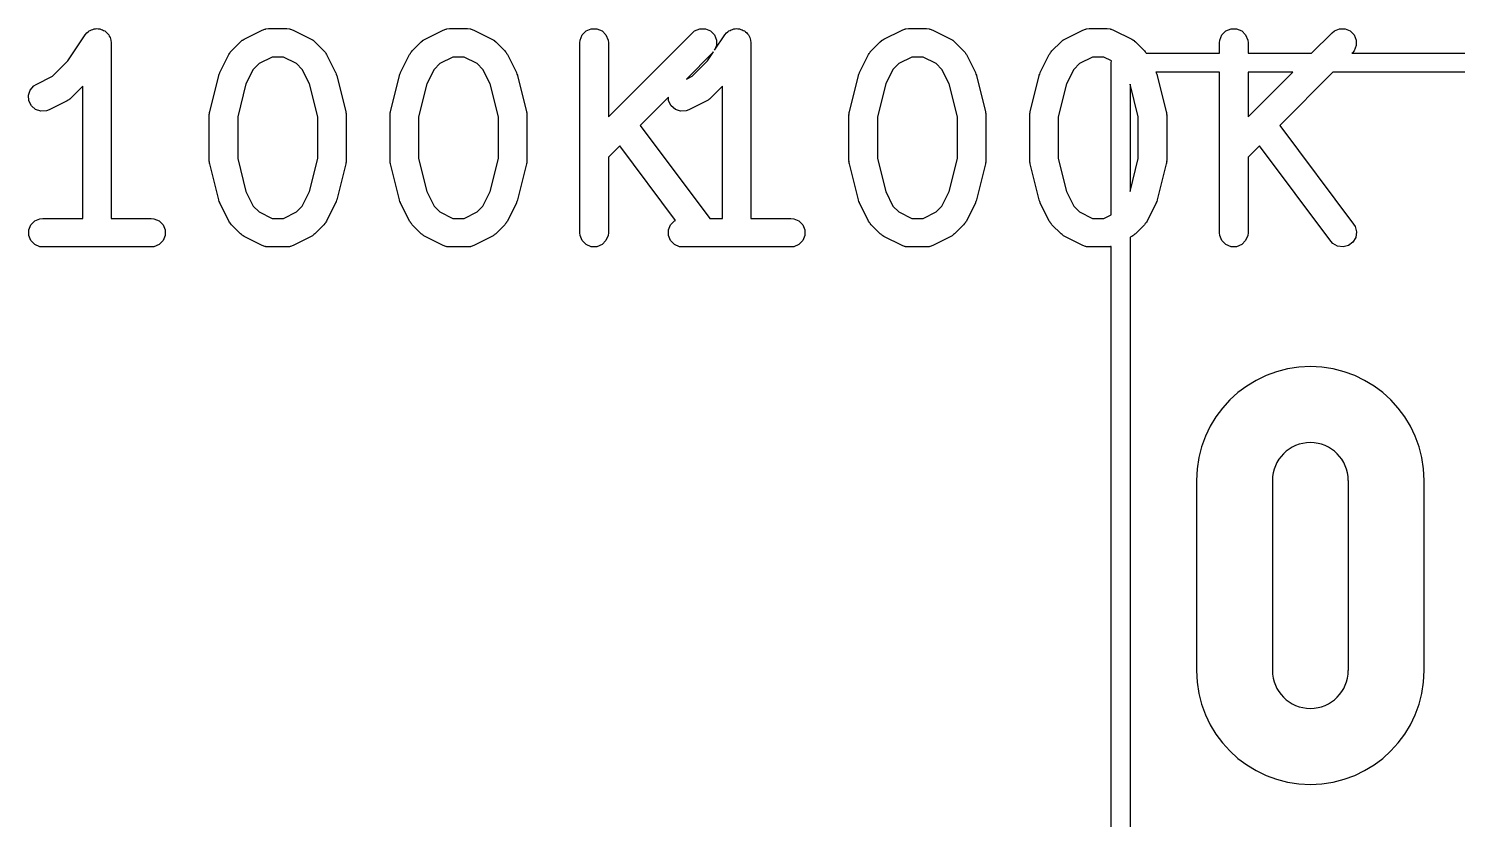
# Model space of a CAD drawing. Header units: inches. Extents: x 1.92 to 4.46, y -4.34 to -2.08.
# Drawn here: x 2.1334 to 2.4297, y -3.9482 to -3.7842 of the extents above; entities that cross this region are included whole.
import ezdxf

# ---------------------------------------------------------------- set-up
doc = ezdxf.new("R2010")
doc.units = ezdxf.units.IN
doc.header["$MEASUREMENT"] = 0
doc.layers.add('BLACK', color=250, linetype='CONTINUOUS')

msp = doc.modelspace()

# ---------------------------------------------------------------- linework, layer by layer
at = {"layer": 'BLACK', "linetype": 'CONTINUOUS'}
for p, q in [((2.1467, -3.78441), (2.14697, -3.7843)), ((2.14697, -3.7843), (2.14726, -3.7843)), ((2.14726, -3.7843), (2.14754, -3.78424)), ((2.14754, -3.78424), (2.14783, -3.7843)), ((2.14783, -3.7843), (2.14812, -3.7843)), ((2.14812, -3.7843), (2.14839, -3.78441)), ((2.18238, -3.78435), (2.18249, -3.78434)), ((2.18249, -3.78434), (2.18259, -3.7843)), ((2.18259, -3.7843), (2.18316, -3.78424)), ((2.18316, -3.78424), (2.18691, -3.78424)), ((2.18691, -3.78424), (2.18749, -3.7843)), ((2.18749, -3.7843), (2.18759, -3.78434)), ((2.18759, -3.78434), (2.18769, -3.78435)), ((2.21988, -3.78435), (2.21999, -3.78434)), ((2.21999, -3.78434), (2.22008, -3.7843)), ((2.22008, -3.7843), (2.22066, -3.78424)), ((2.22066, -3.78424), (2.22441, -3.78424)), ((2.22441, -3.78424), (2.22499, -3.7843)), ((2.22499, -3.7843), (2.22508, -3.78434)), ((2.22508, -3.78434), (2.22519, -3.78435)), ((2.24902, -3.78474), (2.25008, -3.7843)), ((2.25008, -3.7843), (2.25123, -3.7843)), ((2.25123, -3.7843), (2.2523, -3.78474)), ((2.27151, -3.78474), (2.27258, -3.7843)), ((2.27258, -3.7843), (2.27373, -3.7843)), ((2.27373, -3.7843), (2.27479, -3.78474)), ((2.27938, -3.78441), (2.27965, -3.7843)), ((2.27965, -3.7843), (2.27993, -3.7843)), ((2.27993, -3.7843), (2.28022, -3.78424)), ((2.28022, -3.78424), (2.2805, -3.7843)), ((2.2805, -3.7843), (2.2808, -3.7843)), ((2.2808, -3.7843), (2.28106, -3.78441)), ((2.31506, -3.78435), (2.31517, -3.78434)), ((2.31517, -3.78434), (2.31527, -3.7843)), ((2.31527, -3.7843), (2.31584, -3.78424)), ((2.31584, -3.78424), (2.31959, -3.78424)), ((2.31959, -3.78424), (2.32017, -3.7843)), ((2.32017, -3.7843), (2.32027, -3.78434)), ((2.32027, -3.78434), (2.32037, -3.78435)), ((2.35256, -3.78435), (2.35266, -3.78434)), ((2.35266, -3.78434), (2.35276, -3.7843)), ((2.35276, -3.7843), (2.35334, -3.78424)), ((2.35334, -3.78424), (2.35709, -3.78424)), ((2.35709, -3.78424), (2.35766, -3.7843)), ((2.35766, -3.7843), (2.35776, -3.78434)), ((2.35776, -3.78434), (2.35787, -3.78435)), ((2.38169, -3.78474), (2.38276, -3.7843)), ((2.38276, -3.7843), (2.38391, -3.7843)), ((2.38391, -3.7843), (2.38497, -3.78474)), ((2.40419, -3.78474), (2.40525, -3.7843)), ((2.40525, -3.7843), (2.40641, -3.7843)), ((2.40641, -3.7843), (2.40747, -3.78474)), ((2.1415, -3.79094), (2.14509, -3.78556)), ((2.14509, -3.78556), (2.14545, -3.78511)), ((2.14509, -3.78556), (2.14509, -3.78556)), ((2.14509, -3.78556), (2.14509, -3.78556)), ((2.14509, -3.78556), (2.14509, -3.78556)), ((2.14545, -3.78511), (2.1457, -3.78495)), ((2.1457, -3.78495), (2.1459, -3.78474)), ((2.1459, -3.78474), (2.14617, -3.78463)), ((2.14617, -3.78463), (2.14641, -3.78447)), ((2.14641, -3.78447), (2.1467, -3.78441)), ((2.14839, -3.78441), (2.14867, -3.78447)), ((2.14867, -3.78447), (2.14891, -3.78463)), ((2.14891, -3.78463), (2.14918, -3.78474)), ((2.14918, -3.78474), (2.14939, -3.78495)), ((2.14939, -3.78495), (2.14963, -3.78511)), ((2.14963, -3.78511), (2.14979, -3.78535)), ((2.14979, -3.78535), (2.15, -3.78556)), ((2.15, -3.78556), (2.15011, -3.78582)), ((2.15011, -3.78582), (2.15027, -3.78606)), ((2.15027, -3.78606), (2.15033, -3.78635)), ((2.15033, -3.78635), (2.15044, -3.78662)), ((2.15044, -3.78662), (2.1505, -3.78719)), ((2.1505, -3.78719), (2.1505, -3.78719)), ((2.1505, -3.78719), (2.1505, -3.7872)), ((2.1505, -3.7872), (2.1505, -3.7872)), ((2.1505, -3.7872), (2.1505, -3.82361)), ((2.17545, -3.78886), (2.17733, -3.78698)), ((2.17733, -3.78698), (2.17755, -3.7868)), ((2.17755, -3.7868), (2.1776, -3.78674)), ((2.1776, -3.78674), (2.17769, -3.78668)), ((2.17769, -3.78668), (2.17777, -3.78662)), ((2.17777, -3.78662), (2.17785, -3.78659)), ((2.17785, -3.78659), (2.17809, -3.78643)), ((2.17809, -3.78643), (2.18184, -3.78456)), ((2.18184, -3.78456), (2.18238, -3.78435)), ((2.18769, -3.78435), (2.18823, -3.78456)), ((2.18823, -3.78456), (2.19198, -3.78643)), ((2.19198, -3.78643), (2.19223, -3.78659)), ((2.19223, -3.78659), (2.1923, -3.78662)), ((2.1923, -3.78662), (2.19239, -3.78668)), ((2.19239, -3.78668), (2.19247, -3.78674)), ((2.19247, -3.78674), (2.19253, -3.7868)), ((2.19253, -3.7868), (2.19275, -3.78698)), ((2.19275, -3.78698), (2.19463, -3.78886)), ((2.21295, -3.78886), (2.21482, -3.78698)), ((2.21482, -3.78698), (2.21505, -3.7868)), ((2.21505, -3.7868), (2.2151, -3.78674)), ((2.2151, -3.78674), (2.21519, -3.78668)), ((2.21519, -3.78668), (2.21527, -3.78662)), ((2.21527, -3.78662), (2.21534, -3.78659)), ((2.21534, -3.78659), (2.21559, -3.78643)), ((2.21559, -3.78643), (2.21934, -3.78456)), ((2.21934, -3.78456), (2.21988, -3.78435)), ((2.22519, -3.78435), (2.22573, -3.78456)), ((2.22573, -3.78456), (2.22948, -3.78643)), ((2.22948, -3.78643), (2.22973, -3.78659)), ((2.22973, -3.78659), (2.2298, -3.78662)), ((2.2298, -3.78662), (2.22988, -3.78668)), ((2.22988, -3.78668), (2.22997, -3.78674)), ((2.22997, -3.78674), (2.23002, -3.7868)), ((2.23002, -3.7868), (2.23025, -3.78698)), ((2.23025, -3.78698), (2.23212, -3.78886)), ((2.2477, -3.7872), (2.24776, -3.78662)), ((2.2477, -3.82657), (2.2477, -3.7872)), ((2.24776, -3.78662), (2.2482, -3.78556)), ((2.2482, -3.78556), (2.24902, -3.78474)), ((2.2523, -3.78474), (2.25311, -3.78556)), ((2.25311, -3.78556), (2.25355, -3.78662)), ((2.25355, -3.78662), (2.25361, -3.7872)), ((2.25361, -3.80257), (2.27107, -3.78511)), ((2.25361, -3.7872), (2.25361, -3.80257)), ((2.27107, -3.78511), (2.27151, -3.78474)), ((2.27479, -3.78474), (2.27561, -3.78556)), ((2.27561, -3.78556), (2.27605, -3.78662)), ((2.27566, -3.78872), (2.27776, -3.78556)), ((2.27605, -3.78662), (2.27605, -3.78777)), ((2.27776, -3.78556), (2.27777, -3.78556)), ((2.27777, -3.78556), (2.27813, -3.78511)), ((2.27777, -3.78556), (2.27777, -3.78556)), ((2.27777, -3.78556), (2.27777, -3.78556)), ((2.27813, -3.78511), (2.27837, -3.78495)), ((2.27837, -3.78495), (2.27858, -3.78474)), ((2.27858, -3.78474), (2.27885, -3.78463)), ((2.27885, -3.78463), (2.27909, -3.78447)), ((2.27909, -3.78447), (2.27938, -3.78441)), ((2.28106, -3.78441), (2.28135, -3.78447)), ((2.28135, -3.78447), (2.28159, -3.78463)), ((2.28159, -3.78463), (2.28186, -3.78474)), ((2.28186, -3.78474), (2.28207, -3.78495)), ((2.28207, -3.78495), (2.28231, -3.78511)), ((2.28231, -3.78511), (2.28247, -3.78535)), ((2.28247, -3.78535), (2.28268, -3.78556)), ((2.28268, -3.78556), (2.28279, -3.78582)), ((2.28279, -3.78582), (2.28295, -3.78606)), ((2.28295, -3.78606), (2.28301, -3.78635)), ((2.28301, -3.78635), (2.28312, -3.78662)), ((2.28312, -3.78662), (2.28317, -3.78719)), ((2.28317, -3.78719), (2.28317, -3.78719)), ((2.28317, -3.78719), (2.28317, -3.7872)), ((2.28317, -3.7872), (2.28317, -3.7872)), ((2.28317, -3.7872), (2.28317, -3.82361)), ((2.30813, -3.78886), (2.31, -3.78698)), ((2.31, -3.78698), (2.31023, -3.7868)), ((2.31023, -3.7868), (2.31028, -3.78674)), ((2.31028, -3.78674), (2.31037, -3.78668)), ((2.31037, -3.78668), (2.31045, -3.78662)), ((2.31045, -3.78662), (2.31052, -3.78659)), ((2.31052, -3.78659), (2.31077, -3.78643)), ((2.31077, -3.78643), (2.31452, -3.78456)), ((2.31452, -3.78456), (2.31506, -3.78435)), ((2.32037, -3.78435), (2.32091, -3.78456)), ((2.32091, -3.78456), (2.32466, -3.78643)), ((2.32466, -3.78643), (2.32491, -3.78659)), ((2.32491, -3.78659), (2.32498, -3.78662)), ((2.32498, -3.78662), (2.32506, -3.78668)), ((2.32506, -3.78668), (2.32515, -3.78674)), ((2.32515, -3.78674), (2.3252, -3.7868)), ((2.3252, -3.7868), (2.32543, -3.78698)), ((2.32543, -3.78698), (2.3273, -3.78886)), ((2.34562, -3.78886), (2.3475, -3.78698)), ((2.3475, -3.78698), (2.34773, -3.7868)), ((2.34773, -3.7868), (2.34778, -3.78674)), ((2.34778, -3.78674), (2.34787, -3.78668)), ((2.34787, -3.78668), (2.34795, -3.78662)), ((2.34795, -3.78662), (2.34802, -3.78659)), ((2.34802, -3.78659), (2.34827, -3.78643)), ((2.34827, -3.78643), (2.35202, -3.78456)), ((2.35202, -3.78456), (2.35256, -3.78435)), ((2.35787, -3.78435), (2.35841, -3.78456)), ((2.35841, -3.78456), (2.36216, -3.78643)), ((2.36216, -3.78643), (2.3624, -3.78659)), ((2.3624, -3.78659), (2.36248, -3.78662)), ((2.36248, -3.78662), (2.36256, -3.78668)), ((2.36256, -3.78668), (2.36265, -3.78674)), ((2.36265, -3.78674), (2.3627, -3.7868)), ((2.3627, -3.7868), (2.36292, -3.78698)), ((2.36292, -3.78698), (2.3648, -3.78886)), ((2.38038, -3.7872), (2.38044, -3.78662)), ((2.38038, -3.78937), (2.38038, -3.7872)), ((2.38044, -3.78662), (2.38088, -3.78556)), ((2.38088, -3.78556), (2.38169, -3.78474)), ((2.38497, -3.78474), (2.38579, -3.78556)), ((2.38579, -3.78556), (2.38623, -3.78662)), ((2.38623, -3.78662), (2.38629, -3.7872)), ((2.38629, -3.7872), (2.38629, -3.78937)), ((2.39948, -3.78937), (2.40374, -3.78511)), ((2.40374, -3.78511), (2.40419, -3.78474)), ((2.40747, -3.78474), (2.40829, -3.78556)), ((2.40829, -3.78556), (2.40873, -3.78662)), ((2.40873, -3.78662), (2.40873, -3.78777)), ((2.17302, -3.79338), (2.1749, -3.78963)), ((2.1749, -3.78963), (2.17506, -3.78938)), ((2.17506, -3.78938), (2.17509, -3.78931)), ((2.17509, -3.78931), (2.17515, -3.78923)), ((2.17515, -3.78923), (2.17521, -3.78914)), ((2.17521, -3.78914), (2.17527, -3.78909)), ((2.17527, -3.78909), (2.17545, -3.78886)), ((2.18386, -3.79015), (2.18116, -3.7915)), ((2.18622, -3.79015), (2.18386, -3.79015)), ((2.18891, -3.7915), (2.18622, -3.79015)), ((2.19463, -3.78886), (2.19481, -3.78909)), ((2.19481, -3.78909), (2.19487, -3.78914)), ((2.19487, -3.78914), (2.19493, -3.78923)), ((2.19493, -3.78923), (2.19499, -3.78931)), ((2.19499, -3.78931), (2.19502, -3.78938)), ((2.19502, -3.78938), (2.19518, -3.78963)), ((2.19518, -3.78963), (2.19705, -3.79338)), ((2.21052, -3.79338), (2.21239, -3.78963)), ((2.21239, -3.78963), (2.21255, -3.78938)), ((2.21255, -3.78938), (2.21258, -3.78931)), ((2.21258, -3.78931), (2.21265, -3.78923)), ((2.21265, -3.78923), (2.2127, -3.78914)), ((2.2127, -3.78914), (2.21276, -3.78909)), ((2.21276, -3.78909), (2.21295, -3.78886)), ((2.22136, -3.79015), (2.21866, -3.7915)), ((2.22371, -3.79015), (2.22136, -3.79015)), ((2.22641, -3.7915), (2.22371, -3.79015)), ((2.23212, -3.78886), (2.23231, -3.78909)), ((2.23231, -3.78909), (2.23237, -3.78914)), ((2.23237, -3.78914), (2.23242, -3.78923)), ((2.23242, -3.78923), (2.23249, -3.78931)), ((2.23249, -3.78931), (2.23252, -3.78938)), ((2.23252, -3.78938), (2.23267, -3.78963)), ((2.23267, -3.78963), (2.23455, -3.79338)), ((2.27524, -3.78929), (2.26979, -3.79474)), ((2.27418, -3.79094), (2.27545, -3.78903)), ((2.27545, -3.78903), (2.27524, -3.78929)), ((2.27605, -3.78777), (2.27566, -3.78872)), ((2.3057, -3.79338), (2.30758, -3.78963)), ((2.30758, -3.78963), (2.30773, -3.78938)), ((2.30773, -3.78938), (2.30776, -3.78931)), ((2.30776, -3.78931), (2.30783, -3.78923)), ((2.30783, -3.78923), (2.30788, -3.78914)), ((2.30788, -3.78914), (2.30794, -3.78909)), ((2.30794, -3.78909), (2.30813, -3.78886)), ((2.31654, -3.79015), (2.31384, -3.7915)), ((2.31889, -3.79015), (2.31654, -3.79015)), ((2.32159, -3.7915), (2.31889, -3.79015)), ((2.3273, -3.78886), (2.32749, -3.78909)), ((2.32749, -3.78909), (2.32755, -3.78914)), ((2.32755, -3.78914), (2.3276, -3.78923)), ((2.3276, -3.78923), (2.32767, -3.78931)), ((2.32767, -3.78931), (2.3277, -3.78938)), ((2.3277, -3.78938), (2.32786, -3.78963)), ((2.32786, -3.78963), (2.32973, -3.79338)), ((2.3432, -3.79338), (2.34507, -3.78963)), ((2.34507, -3.78963), (2.34523, -3.78938)), ((2.34523, -3.78938), (2.34526, -3.78931)), ((2.34526, -3.78931), (2.34532, -3.78923)), ((2.34532, -3.78923), (2.34538, -3.78914)), ((2.34538, -3.78914), (2.34544, -3.78909)), ((2.34544, -3.78909), (2.34562, -3.78886)), ((2.35403, -3.79015), (2.35134, -3.7915)), ((2.35639, -3.79015), (2.35403, -3.79015)), ((2.35795, -3.79093), (2.35639, -3.79015)), ((2.3648, -3.78886), (2.36498, -3.78909)), ((2.36498, -3.78909), (2.36504, -3.78914)), ((2.36504, -3.78914), (2.3651, -3.78923)), ((2.3651, -3.78923), (2.36517, -3.78931)), ((2.36517, -3.78931), (2.36519, -3.78937)), ((2.36519, -3.78937), (2.38038, -3.78937)), ((2.38629, -3.78937), (2.39948, -3.78937)), ((2.40792, -3.78929), (2.40783, -3.78937)), ((2.40783, -3.78937), (2.83228, -3.78937)), ((2.40829, -3.78884), (2.40792, -3.78929)), ((2.40873, -3.78777), (2.40829, -3.78884)), ((2.1383, -3.79414), (2.1415, -3.79094)), ((2.17997, -3.7927), (2.17845, -3.79573)), ((2.18116, -3.7915), (2.17997, -3.7927)), ((2.19011, -3.7927), (2.18891, -3.7915)), ((2.19163, -3.79573), (2.19011, -3.7927)), ((2.21746, -3.7927), (2.21595, -3.79573)), ((2.21866, -3.7915), (2.21746, -3.7927)), ((2.22761, -3.7927), (2.22641, -3.7915)), ((2.22912, -3.79573), (2.22761, -3.7927)), ((2.27097, -3.79414), (2.27418, -3.79094)), ((2.31264, -3.7927), (2.31113, -3.79573)), ((2.31384, -3.7915), (2.31264, -3.7927)), ((2.32279, -3.7927), (2.32159, -3.7915)), ((2.3243, -3.79573), (2.32279, -3.7927)), ((2.35014, -3.7927), (2.34862, -3.79573)), ((2.35134, -3.7915), (2.35014, -3.7927)), ((2.35787, -3.79134), (2.35795, -3.79093)), ((2.35787, -3.82287), (2.35787, -3.79134)), ((2.13373, -3.79698), (2.13449, -3.79611)), ((2.13449, -3.79611), (2.13497, -3.79581)), ((2.13497, -3.79581), (2.1383, -3.79414)), ((2.17093, -3.80148), (2.1728, -3.79398)), ((2.1728, -3.79398), (2.17282, -3.79394)), ((2.17282, -3.79392), (2.17291, -3.79368)), ((2.17282, -3.79394), (2.17282, -3.79392)), ((2.17291, -3.79368), (2.173, -3.79344)), ((2.173, -3.79344), (2.17301, -3.79342)), ((2.17301, -3.79342), (2.17302, -3.79338)), ((2.17845, -3.79573), (2.17674, -3.80256)), ((2.19334, -3.80256), (2.19163, -3.79573)), ((2.19705, -3.79338), (2.19707, -3.79342)), ((2.19707, -3.79342), (2.19708, -3.79344)), ((2.19708, -3.79344), (2.19717, -3.79368)), ((2.19717, -3.79368), (2.19726, -3.79392)), ((2.19726, -3.79392), (2.19726, -3.79394)), ((2.19726, -3.79394), (2.19728, -3.79398)), ((2.19728, -3.79398), (2.19915, -3.80148)), ((2.20842, -3.80148), (2.2103, -3.79398)), ((2.2103, -3.79398), (2.21031, -3.79394)), ((2.21031, -3.79392), (2.2104, -3.79368)), ((2.21031, -3.79394), (2.21031, -3.79392)), ((2.2104, -3.79368), (2.21049, -3.79344)), ((2.21049, -3.79344), (2.2105, -3.79342)), ((2.2105, -3.79342), (2.21052, -3.79338)), ((2.21595, -3.79573), (2.21424, -3.80256)), ((2.23083, -3.80256), (2.22912, -3.79573)), ((2.23455, -3.79338), (2.23457, -3.79342)), ((2.23457, -3.79342), (2.23458, -3.79344)), ((2.23458, -3.79344), (2.23466, -3.79368)), ((2.23466, -3.79368), (2.23476, -3.79392)), ((2.23476, -3.79392), (2.23476, -3.79394)), ((2.23476, -3.79394), (2.23477, -3.79398)), ((2.23477, -3.79398), (2.23665, -3.80148)), ((2.26979, -3.79474), (2.27097, -3.79414)), ((2.3036, -3.80148), (2.30548, -3.79398)), ((2.30548, -3.79398), (2.30549, -3.79394)), ((2.30549, -3.79392), (2.30559, -3.79368)), ((2.30549, -3.79394), (2.30549, -3.79392)), ((2.30559, -3.79368), (2.30567, -3.79344)), ((2.30567, -3.79344), (2.30569, -3.79342)), ((2.30569, -3.79342), (2.3057, -3.79338)), ((2.31113, -3.79573), (2.30942, -3.80256)), ((2.32601, -3.80256), (2.3243, -3.79573)), ((2.32973, -3.79338), (2.32975, -3.79342)), ((2.32975, -3.79342), (2.32976, -3.79344)), ((2.32976, -3.79344), (2.32985, -3.79368)), ((2.32985, -3.79368), (2.32994, -3.79392)), ((2.32994, -3.79392), (2.32994, -3.79394)), ((2.32994, -3.79394), (2.32995, -3.79398)), ((2.32995, -3.79398), (2.33183, -3.80148)), ((2.3411, -3.80148), (2.34297, -3.79398)), ((2.34297, -3.79398), (2.34299, -3.79394)), ((2.34299, -3.79392), (2.34308, -3.79368)), ((2.34299, -3.79394), (2.34299, -3.79392)), ((2.34308, -3.79368), (2.34317, -3.79344)), ((2.34317, -3.79344), (2.34318, -3.79342)), ((2.34318, -3.79342), (2.3432, -3.79338)), ((2.34862, -3.79573), (2.34692, -3.80256)), ((2.36351, -3.80256), (2.36181, -3.79577)), ((2.36181, -3.79577), (2.36181, -3.81799)), ((2.38038, -3.79331), (2.36719, -3.79331)), ((2.36719, -3.79331), (2.36723, -3.79338)), ((2.36723, -3.79338), (2.36724, -3.79342)), ((2.36724, -3.79342), (2.36726, -3.79344)), ((2.36726, -3.79344), (2.36734, -3.79368)), ((2.36734, -3.79368), (2.36743, -3.79392)), ((2.36743, -3.79392), (2.36744, -3.79394)), ((2.36744, -3.79394), (2.36745, -3.79398)), ((2.36745, -3.79398), (2.36933, -3.80148)), ((2.38038, -3.82657), (2.38038, -3.79331)), ((2.38629, -3.79331), (2.38629, -3.80257)), ((2.38629, -3.80257), (2.39555, -3.79331)), ((2.39555, -3.79331), (2.38629, -3.79331)), ((2.4039, -3.79331), (2.39286, -3.80435)), ((2.83031, -3.79331), (2.4039, -3.79331)), ((2.13337, -3.79808), (2.13373, -3.79698)), ((2.13345, -3.79923), (2.13337, -3.79808)), ((2.14161, -3.79906), (2.14137, -3.79921)), ((2.14169, -3.79903), (2.14161, -3.79906)), ((2.14177, -3.79896), (2.14169, -3.79903)), ((2.14186, -3.7989), (2.14177, -3.79896)), ((2.14191, -3.79885), (2.14186, -3.7989)), ((2.14213, -3.79866), (2.14191, -3.79885)), ((2.14459, -3.7962), (2.14213, -3.79866)), ((2.14459, -3.82361), (2.14459, -3.7962)), ((2.26607, -3.79846), (2.26018, -3.80435)), ((2.26612, -3.79923), (2.26607, -3.79846)), ((2.27429, -3.79906), (2.27404, -3.79921)), ((2.27436, -3.79903), (2.27429, -3.79906)), ((2.27444, -3.79896), (2.27436, -3.79903)), ((2.27453, -3.7989), (2.27444, -3.79896)), ((2.27458, -3.79885), (2.27453, -3.7989)), ((2.27481, -3.79866), (2.27458, -3.79885)), ((2.27727, -3.7962), (2.27481, -3.79866)), ((2.27727, -3.82361), (2.27727, -3.7962)), ((2.13396, -3.80026), (2.13345, -3.79923)), ((2.13483, -3.80101), (2.13396, -3.80026)), ((2.13593, -3.80138), (2.13483, -3.80101)), ((2.13708, -3.80129), (2.13593, -3.80138)), ((2.13762, -3.80109), (2.13708, -3.80129)), ((2.14137, -3.79921), (2.13762, -3.80109)), ((2.17084, -3.80205), (2.17087, -3.80184)), ((2.17085, -3.8021), (2.17084, -3.80205)), ((2.17084, -3.8022), (2.17085, -3.8021)), ((2.17087, -3.80184), (2.17089, -3.80162)), ((2.17089, -3.80162), (2.17091, -3.80158)), ((2.17091, -3.80158), (2.17093, -3.80148)), ((2.19915, -3.80148), (2.19917, -3.80158)), ((2.19917, -3.80158), (2.19918, -3.80162)), ((2.19918, -3.80162), (2.19921, -3.80184)), ((2.19921, -3.80184), (2.19924, -3.80205)), ((2.19924, -3.80205), (2.19923, -3.8021)), ((2.19923, -3.8021), (2.19924, -3.8022)), ((2.20833, -3.8022), (2.20834, -3.8021)), ((2.20834, -3.80205), (2.20837, -3.80184)), ((2.20834, -3.8021), (2.20834, -3.80205)), ((2.20837, -3.80184), (2.20839, -3.80162)), ((2.20839, -3.80162), (2.20841, -3.80158)), ((2.20841, -3.80158), (2.20842, -3.80148)), ((2.23665, -3.80148), (2.23666, -3.80158)), ((2.23666, -3.80158), (2.23668, -3.80162)), ((2.23668, -3.80162), (2.2367, -3.80184)), ((2.2367, -3.80184), (2.23673, -3.80205)), ((2.23673, -3.80205), (2.23673, -3.8021)), ((2.23673, -3.8021), (2.23674, -3.8022)), ((2.26664, -3.80026), (2.26612, -3.79923)), ((2.26751, -3.80101), (2.26664, -3.80026)), ((2.2686, -3.80138), (2.26751, -3.80101)), ((2.26975, -3.80129), (2.2686, -3.80138)), ((2.27029, -3.80109), (2.26975, -3.80129)), ((2.27404, -3.79921), (2.27029, -3.80109)), ((2.30352, -3.80205), (2.30355, -3.80184)), ((2.30353, -3.8021), (2.30352, -3.80205)), ((2.30352, -3.8022), (2.30353, -3.8021)), ((2.30355, -3.80184), (2.30357, -3.80162)), ((2.30357, -3.80162), (2.30359, -3.80158)), ((2.30359, -3.80158), (2.3036, -3.80148)), ((2.33183, -3.80148), (2.33184, -3.80158)), ((2.33184, -3.80158), (2.33186, -3.80162)), ((2.33186, -3.80162), (2.33188, -3.80184)), ((2.33188, -3.80184), (2.33191, -3.80205)), ((2.33191, -3.80205), (2.33191, -3.8021)), ((2.33191, -3.8021), (2.33192, -3.8022)), ((2.34101, -3.80205), (2.34105, -3.80184)), ((2.34102, -3.8021), (2.34101, -3.80205)), ((2.34101, -3.8022), (2.34102, -3.8021)), ((2.34105, -3.80184), (2.34107, -3.80162)), ((2.34107, -3.80162), (2.34108, -3.80158)), ((2.34108, -3.80158), (2.3411, -3.80148)), ((2.36933, -3.80148), (2.36934, -3.80158)), ((2.36934, -3.80158), (2.36936, -3.80162)), ((2.36936, -3.80162), (2.36938, -3.80184)), ((2.36938, -3.80184), (2.36941, -3.80205)), ((2.36941, -3.80205), (2.3694, -3.8021)), ((2.3694, -3.8021), (2.36941, -3.8022)), ((2.17084, -3.81157), (2.17084, -3.8022)), ((2.17674, -3.80256), (2.17674, -3.81121)), ((2.19334, -3.81121), (2.19334, -3.80256)), ((2.19924, -3.8022), (2.19924, -3.81157)), ((2.20833, -3.81157), (2.20833, -3.8022)), ((2.21424, -3.80256), (2.21424, -3.81121)), ((2.23083, -3.81121), (2.23083, -3.80256)), ((2.23674, -3.8022), (2.23674, -3.81157)), ((2.26018, -3.80435), (2.27463, -3.82361)), ((2.30352, -3.81157), (2.30352, -3.8022)), ((2.30942, -3.80256), (2.30942, -3.81121)), ((2.32601, -3.81121), (2.32601, -3.80256)), ((2.33192, -3.8022), (2.33192, -3.81157)), ((2.34101, -3.81157), (2.34101, -3.8022)), ((2.34692, -3.80256), (2.34692, -3.81121)), ((2.36351, -3.81121), (2.36351, -3.80256)), ((2.36941, -3.8022), (2.36941, -3.81157)), ((2.39286, -3.80435), (2.40819, -3.8248)), ((2.25596, -3.80857), (2.25361, -3.81092)), ((2.25361, -3.81092), (2.25361, -3.82657)), ((2.26755, -3.82402), (2.25596, -3.80857)), ((2.38864, -3.80857), (2.38629, -3.81092)), ((2.38629, -3.81092), (2.38629, -3.82657)), ((2.40347, -3.82834), (2.38864, -3.80857)), ((2.17085, -3.81167), (2.17084, -3.81157)), ((2.17084, -3.81171), (2.17085, -3.81167)), ((2.17087, -3.81193), (2.17084, -3.81171)), ((2.17089, -3.81215), (2.17087, -3.81193)), ((2.17091, -3.81219), (2.17089, -3.81215)), ((2.17093, -3.81229), (2.17091, -3.81219)), ((2.1728, -3.81978), (2.17093, -3.81229)), ((2.17674, -3.81121), (2.17845, -3.81804)), ((2.19163, -3.81804), (2.19334, -3.81121)), ((2.19915, -3.81229), (2.19728, -3.81978)), ((2.19917, -3.81219), (2.19915, -3.81229)), ((2.19918, -3.81215), (2.19917, -3.81219)), ((2.19921, -3.81193), (2.19918, -3.81215)), ((2.19924, -3.81171), (2.19921, -3.81193)), ((2.19924, -3.81157), (2.19923, -3.81167)), ((2.19923, -3.81167), (2.19924, -3.81171)), ((2.20834, -3.81167), (2.20833, -3.81157)), ((2.20834, -3.81171), (2.20834, -3.81167)), ((2.20837, -3.81193), (2.20834, -3.81171)), ((2.20839, -3.81215), (2.20837, -3.81193)), ((2.20841, -3.81219), (2.20839, -3.81215)), ((2.20842, -3.81229), (2.20841, -3.81219)), ((2.2103, -3.81978), (2.20842, -3.81229)), ((2.21424, -3.81121), (2.21595, -3.81804)), ((2.22912, -3.81804), (2.23083, -3.81121)), ((2.23665, -3.81229), (2.23477, -3.81978)), ((2.23666, -3.81219), (2.23665, -3.81229)), ((2.23668, -3.81215), (2.23666, -3.81219)), ((2.2367, -3.81193), (2.23668, -3.81215)), ((2.23673, -3.81171), (2.2367, -3.81193)), ((2.23674, -3.81157), (2.23673, -3.81167)), ((2.23673, -3.81167), (2.23673, -3.81171)), ((2.30353, -3.81167), (2.30352, -3.81157)), ((2.30352, -3.81171), (2.30353, -3.81167)), ((2.30355, -3.81193), (2.30352, -3.81171)), ((2.30357, -3.81215), (2.30355, -3.81193)), ((2.30359, -3.81219), (2.30357, -3.81215)), ((2.3036, -3.81229), (2.30359, -3.81219)), ((2.30548, -3.81978), (2.3036, -3.81229)), ((2.30942, -3.81121), (2.31113, -3.81804)), ((2.3243, -3.81804), (2.32601, -3.81121)), ((2.33183, -3.81229), (2.32995, -3.81978)), ((2.33184, -3.81219), (2.33183, -3.81229)), ((2.33186, -3.81215), (2.33184, -3.81219)), ((2.33188, -3.81193), (2.33186, -3.81215)), ((2.33191, -3.81171), (2.33188, -3.81193)), ((2.33192, -3.81157), (2.33191, -3.81167)), ((2.33191, -3.81167), (2.33191, -3.81171)), ((2.34102, -3.81167), (2.34101, -3.81157)), ((2.34101, -3.81171), (2.34102, -3.81167)), ((2.34105, -3.81193), (2.34101, -3.81171)), ((2.34107, -3.81215), (2.34105, -3.81193)), ((2.34108, -3.81219), (2.34107, -3.81215)), ((2.3411, -3.81229), (2.34108, -3.81219)), ((2.34297, -3.81978), (2.3411, -3.81229)), ((2.34692, -3.81121), (2.34862, -3.81804)), ((2.36181, -3.81799), (2.36351, -3.81121)), ((2.36933, -3.81229), (2.36745, -3.81978)), ((2.36934, -3.81219), (2.36933, -3.81229)), ((2.36936, -3.81215), (2.36934, -3.81219)), ((2.36938, -3.81193), (2.36936, -3.81215)), ((2.36941, -3.81171), (2.36938, -3.81193)), ((2.36941, -3.81157), (2.3694, -3.81167)), ((2.3694, -3.81167), (2.36941, -3.81171)), ((2.17282, -3.81983), (2.1728, -3.81978)), ((2.17282, -3.81985), (2.17282, -3.81983)), ((2.17291, -3.82009), (2.17282, -3.81985)), ((2.17845, -3.81804), (2.17997, -3.82107)), ((2.19011, -3.82107), (2.19163, -3.81804)), ((2.19726, -3.81985), (2.19717, -3.82009)), ((2.19728, -3.81978), (2.19726, -3.81983)), ((2.19726, -3.81983), (2.19726, -3.81985)), ((2.21031, -3.81983), (2.2103, -3.81978)), ((2.21031, -3.81985), (2.21031, -3.81983)), ((2.2104, -3.82009), (2.21031, -3.81985)), ((2.21595, -3.81804), (2.21746, -3.82107)), ((2.22761, -3.82107), (2.22912, -3.81804)), ((2.23476, -3.81985), (2.23466, -3.82009)), ((2.23477, -3.81978), (2.23476, -3.81983)), ((2.23476, -3.81983), (2.23476, -3.81985)), ((2.30549, -3.81983), (2.30548, -3.81978)), ((2.30549, -3.81985), (2.30549, -3.81983)), ((2.30559, -3.82009), (2.30549, -3.81985)), ((2.31113, -3.81804), (2.31264, -3.82107)), ((2.32279, -3.82107), (2.3243, -3.81804)), ((2.32994, -3.81985), (2.32985, -3.82009)), ((2.32995, -3.81978), (2.32994, -3.81983)), ((2.32994, -3.81983), (2.32994, -3.81985)), ((2.34299, -3.81983), (2.34297, -3.81978)), ((2.34299, -3.81985), (2.34299, -3.81983)), ((2.34308, -3.82009), (2.34299, -3.81985)), ((2.34862, -3.81804), (2.35014, -3.82107)), ((2.36743, -3.81985), (2.36734, -3.82009)), ((2.36744, -3.81983), (2.36743, -3.81985)), ((2.36745, -3.81978), (2.36744, -3.81983)), ((2.173, -3.82033), (2.17291, -3.82009)), ((2.17301, -3.82035), (2.173, -3.82033)), ((2.17302, -3.82039), (2.17301, -3.82035)), ((2.1749, -3.82414), (2.17302, -3.82039)), ((2.17997, -3.82107), (2.18116, -3.82227)), ((2.18116, -3.82227), (2.18386, -3.82361)), ((2.18622, -3.82361), (2.18891, -3.82227)), ((2.18891, -3.82227), (2.19011, -3.82107)), ((2.19705, -3.82039), (2.19518, -3.82414)), ((2.19707, -3.82035), (2.19705, -3.82039)), ((2.19708, -3.82033), (2.19707, -3.82035)), ((2.19717, -3.82009), (2.19708, -3.82033)), ((2.21049, -3.82033), (2.2104, -3.82009)), ((2.2105, -3.82035), (2.21049, -3.82033)), ((2.21052, -3.82039), (2.2105, -3.82035)), ((2.21239, -3.82414), (2.21052, -3.82039)), ((2.21746, -3.82107), (2.21866, -3.82227)), ((2.21866, -3.82227), (2.22136, -3.82361)), ((2.22371, -3.82361), (2.22641, -3.82227)), ((2.22641, -3.82227), (2.22761, -3.82107)), ((2.23455, -3.82039), (2.23267, -3.82414)), ((2.23457, -3.82035), (2.23455, -3.82039)), ((2.23458, -3.82033), (2.23457, -3.82035)), ((2.23466, -3.82009), (2.23458, -3.82033)), ((2.30567, -3.82033), (2.30559, -3.82009)), ((2.30569, -3.82035), (2.30567, -3.82033)), ((2.3057, -3.82039), (2.30569, -3.82035)), ((2.30758, -3.82414), (2.3057, -3.82039)), ((2.31264, -3.82107), (2.31384, -3.82227)), ((2.31384, -3.82227), (2.31654, -3.82361)), ((2.31889, -3.82361), (2.32159, -3.82227)), ((2.32159, -3.82227), (2.32279, -3.82107)), ((2.32973, -3.82039), (2.32786, -3.82414)), ((2.32975, -3.82035), (2.32973, -3.82039)), ((2.32976, -3.82033), (2.32975, -3.82035)), ((2.32985, -3.82009), (2.32976, -3.82033)), ((2.34317, -3.82033), (2.34308, -3.82009)), ((2.34318, -3.82035), (2.34317, -3.82033)), ((2.3432, -3.82039), (2.34318, -3.82035)), ((2.34507, -3.82414), (2.3432, -3.82039)), ((2.35014, -3.82107), (2.35134, -3.82227)), ((2.35134, -3.82227), (2.35403, -3.82361)), ((2.36723, -3.82039), (2.36535, -3.82414)), ((2.36724, -3.82035), (2.36723, -3.82039)), ((2.36726, -3.82033), (2.36724, -3.82035)), ((2.36734, -3.82009), (2.36726, -3.82033)), ((2.1334, -3.82599), (2.13384, -3.82493)), ((2.13384, -3.82493), (2.13465, -3.82411)), ((2.13465, -3.82411), (2.13572, -3.82367)), ((2.13572, -3.82367), (2.1363, -3.82361)), ((2.1363, -3.82361), (2.14459, -3.82361)), ((2.1505, -3.82361), (2.15879, -3.82361)), ((2.15879, -3.82361), (2.15937, -3.82367)), ((2.15937, -3.82367), (2.16043, -3.82411)), ((2.16043, -3.82411), (2.16125, -3.82493)), ((2.16125, -3.82493), (2.16169, -3.82599)), ((2.17506, -3.82439), (2.1749, -3.82414)), ((2.17509, -3.82446), (2.17506, -3.82439)), ((2.17515, -3.82454), (2.17509, -3.82446)), ((2.17521, -3.82463), (2.17515, -3.82454)), ((2.17527, -3.82468), (2.17521, -3.82463)), ((2.17545, -3.82491), (2.17527, -3.82468)), ((2.17733, -3.82678), (2.17545, -3.82491)), ((2.18386, -3.82361), (2.18622, -3.82361)), ((2.19463, -3.82491), (2.19275, -3.82678)), ((2.19481, -3.82468), (2.19463, -3.82491)), ((2.19487, -3.82463), (2.19481, -3.82468)), ((2.19493, -3.82454), (2.19487, -3.82463)), ((2.19499, -3.82446), (2.19493, -3.82454)), ((2.19502, -3.82439), (2.19499, -3.82446)), ((2.19518, -3.82414), (2.19502, -3.82439)), ((2.21255, -3.82439), (2.21239, -3.82414)), ((2.21258, -3.82446), (2.21255, -3.82439)), ((2.21265, -3.82454), (2.21258, -3.82446)), ((2.2127, -3.82463), (2.21265, -3.82454)), ((2.21276, -3.82468), (2.2127, -3.82463)), ((2.21295, -3.82491), (2.21276, -3.82468)), ((2.21482, -3.82678), (2.21295, -3.82491)), ((2.22136, -3.82361), (2.22371, -3.82361)), ((2.23212, -3.82491), (2.23025, -3.82678)), ((2.23231, -3.82468), (2.23212, -3.82491)), ((2.23237, -3.82463), (2.23231, -3.82468)), ((2.23242, -3.82454), (2.23237, -3.82463)), ((2.23249, -3.82446), (2.23242, -3.82454)), ((2.23252, -3.82439), (2.23249, -3.82446)), ((2.23267, -3.82414), (2.23252, -3.82439)), ((2.26608, -3.82599), (2.26652, -3.82493)), ((2.26652, -3.82493), (2.26733, -3.82411)), ((2.26733, -3.82411), (2.26755, -3.82402)), ((2.27463, -3.82361), (2.27727, -3.82361)), ((2.28317, -3.82361), (2.29147, -3.82361)), ((2.29147, -3.82361), (2.29205, -3.82367)), ((2.29205, -3.82367), (2.29311, -3.82411)), ((2.29311, -3.82411), (2.29392, -3.82493)), ((2.29392, -3.82493), (2.29437, -3.82599)), ((2.30773, -3.82439), (2.30758, -3.82414)), ((2.30776, -3.82446), (2.30773, -3.82439)), ((2.30783, -3.82454), (2.30776, -3.82446)), ((2.30788, -3.82463), (2.30783, -3.82454)), ((2.30794, -3.82468), (2.30788, -3.82463)), ((2.30813, -3.82491), (2.30794, -3.82468)), ((2.31, -3.82678), (2.30813, -3.82491)), ((2.31654, -3.82361), (2.31889, -3.82361)), ((2.3273, -3.82491), (2.32543, -3.82678)), ((2.32749, -3.82468), (2.3273, -3.82491)), ((2.32755, -3.82463), (2.32749, -3.82468)), ((2.3276, -3.82454), (2.32755, -3.82463)), ((2.32767, -3.82446), (2.3276, -3.82454)), ((2.3277, -3.82439), (2.32767, -3.82446)), ((2.32786, -3.82414), (2.3277, -3.82439)), ((2.34523, -3.82439), (2.34507, -3.82414)), ((2.34526, -3.82446), (2.34523, -3.82439)), ((2.34532, -3.82454), (2.34526, -3.82446)), ((2.34538, -3.82463), (2.34532, -3.82454)), ((2.34544, -3.82468), (2.34538, -3.82463)), ((2.34562, -3.82491), (2.34544, -3.82468)), ((2.3475, -3.82678), (2.34562, -3.82491)), ((2.35403, -3.82361), (2.35639, -3.82361)), ((2.35639, -3.82361), (2.35787, -3.82287)), ((2.3648, -3.82491), (2.36292, -3.82678)), ((2.36498, -3.82468), (2.3648, -3.82491)), ((2.36504, -3.82463), (2.36498, -3.82468)), ((2.3651, -3.82454), (2.36504, -3.82463)), ((2.36517, -3.82446), (2.3651, -3.82454)), ((2.3652, -3.82439), (2.36517, -3.82446)), ((2.36535, -3.82414), (2.3652, -3.82439)), ((2.40819, -3.8248), (2.40849, -3.82529)), ((2.40849, -3.82529), (2.40878, -3.82641)), ((2.1334, -3.82714), (2.1334, -3.82599)), ((2.13384, -3.82821), (2.1334, -3.82714)), ((2.13465, -3.82902), (2.13384, -3.82821)), ((2.16125, -3.82821), (2.16043, -3.82902)), ((2.16169, -3.82714), (2.16125, -3.82821)), ((2.16169, -3.82599), (2.16169, -3.82714)), ((2.17755, -3.82697), (2.17733, -3.82678)), ((2.1776, -3.82703), (2.17755, -3.82697)), ((2.17769, -3.82708), (2.1776, -3.82703)), ((2.17777, -3.82715), (2.17769, -3.82708)), ((2.17785, -3.82718), (2.17777, -3.82715)), ((2.17809, -3.82733), (2.17785, -3.82718)), ((2.18184, -3.82921), (2.17809, -3.82733)), ((2.19198, -3.82733), (2.18823, -3.82921)), ((2.19223, -3.82718), (2.19198, -3.82733)), ((2.1923, -3.82715), (2.19223, -3.82718)), ((2.19239, -3.82708), (2.1923, -3.82715)), ((2.19247, -3.82703), (2.19239, -3.82708)), ((2.19253, -3.82697), (2.19247, -3.82703)), ((2.19275, -3.82678), (2.19253, -3.82697)), ((2.21505, -3.82697), (2.21482, -3.82678)), ((2.2151, -3.82703), (2.21505, -3.82697)), ((2.21519, -3.82708), (2.2151, -3.82703)), ((2.21527, -3.82715), (2.21519, -3.82708)), ((2.21534, -3.82718), (2.21527, -3.82715)), ((2.21559, -3.82733), (2.21534, -3.82718)), ((2.21934, -3.82921), (2.21559, -3.82733)), ((2.22948, -3.82733), (2.22573, -3.82921)), ((2.22973, -3.82718), (2.22948, -3.82733)), ((2.2298, -3.82715), (2.22973, -3.82718)), ((2.22988, -3.82708), (2.2298, -3.82715)), ((2.22997, -3.82703), (2.22988, -3.82708)), ((2.23002, -3.82697), (2.22997, -3.82703)), ((2.23025, -3.82678), (2.23002, -3.82697)), ((2.24776, -3.82714), (2.2477, -3.82657)), ((2.2482, -3.82821), (2.24776, -3.82714)), ((2.24902, -3.82902), (2.2482, -3.82821)), ((2.25311, -3.82821), (2.2523, -3.82902)), ((2.25355, -3.82714), (2.25311, -3.82821)), ((2.25361, -3.82657), (2.25355, -3.82714)), ((2.26608, -3.82714), (2.26608, -3.82599)), ((2.26652, -3.82821), (2.26608, -3.82714)), ((2.26733, -3.82902), (2.26652, -3.82821)), ((2.29392, -3.82821), (2.29311, -3.82902)), ((2.29437, -3.82714), (2.29392, -3.82821)), ((2.29437, -3.82599), (2.29437, -3.82714)), ((2.31023, -3.82697), (2.31, -3.82678)), ((2.31028, -3.82703), (2.31023, -3.82697)), ((2.31037, -3.82708), (2.31028, -3.82703)), ((2.31045, -3.82715), (2.31037, -3.82708)), ((2.31052, -3.82718), (2.31045, -3.82715)), ((2.31077, -3.82733), (2.31052, -3.82718)), ((2.31452, -3.82921), (2.31077, -3.82733)), ((2.32466, -3.82733), (2.32091, -3.82921)), ((2.32491, -3.82718), (2.32466, -3.82733)), ((2.32498, -3.82715), (2.32491, -3.82718)), ((2.32506, -3.82708), (2.32498, -3.82715)), ((2.32515, -3.82703), (2.32506, -3.82708)), ((2.3252, -3.82697), (2.32515, -3.82703)), ((2.32543, -3.82678), (2.3252, -3.82697)), ((2.34773, -3.82697), (2.3475, -3.82678)), ((2.34778, -3.82703), (2.34773, -3.82697)), ((2.34787, -3.82708), (2.34778, -3.82703)), ((2.34795, -3.82715), (2.34787, -3.82708)), ((2.34802, -3.82718), (2.34795, -3.82715)), ((2.34827, -3.82733), (2.34802, -3.82718)), ((2.35202, -3.82921), (2.34827, -3.82733)), ((2.36216, -3.82733), (2.36181, -3.82751)), ((2.36181, -3.82751), (2.36181, -4.22244)), ((2.3624, -3.82718), (2.36216, -3.82733)), ((2.36248, -3.82715), (2.3624, -3.82718)), ((2.36256, -3.82708), (2.36248, -3.82715)), ((2.36265, -3.82703), (2.36256, -3.82708)), ((2.3627, -3.82697), (2.36265, -3.82703)), ((2.36292, -3.82678), (2.3627, -3.82697)), ((2.38044, -3.82714), (2.38038, -3.82657)), ((2.38088, -3.82821), (2.38044, -3.82714)), ((2.38169, -3.82902), (2.38088, -3.82821)), ((2.38579, -3.82821), (2.38497, -3.82902)), ((2.38623, -3.82714), (2.38579, -3.82821)), ((2.38629, -3.82657), (2.38623, -3.82714)), ((2.40386, -3.82877), (2.40347, -3.82834)), ((2.40485, -3.82935), (2.40386, -3.82877)), ((2.40803, -3.82854), (2.40711, -3.82923)), ((2.40862, -3.82755), (2.40803, -3.82854)), ((2.40878, -3.82641), (2.40862, -3.82755)), ((2.13572, -3.82946), (2.13465, -3.82902)), ((2.1363, -3.82952), (2.13572, -3.82946)), ((2.15879, -3.82952), (2.1363, -3.82952)), ((2.15937, -3.82946), (2.15879, -3.82952)), ((2.16043, -3.82902), (2.15937, -3.82946)), ((2.18238, -3.82942), (2.18184, -3.82921)), ((2.18249, -3.82942), (2.18238, -3.82942)), ((2.18259, -3.82946), (2.18249, -3.82942)), ((2.18316, -3.82952), (2.18259, -3.82946)), ((2.18691, -3.82952), (2.18316, -3.82952)), ((2.18749, -3.82946), (2.18691, -3.82952)), ((2.18759, -3.82942), (2.18749, -3.82946)), ((2.18769, -3.82942), (2.18759, -3.82942)), ((2.18823, -3.82921), (2.18769, -3.82942)), ((2.21988, -3.82942), (2.21934, -3.82921)), ((2.21999, -3.82942), (2.21988, -3.82942)), ((2.22008, -3.82946), (2.21999, -3.82942)), ((2.22066, -3.82952), (2.22008, -3.82946)), ((2.22441, -3.82952), (2.22066, -3.82952)), ((2.22499, -3.82946), (2.22441, -3.82952)), ((2.22508, -3.82942), (2.22499, -3.82946)), ((2.22519, -3.82942), (2.22508, -3.82942)), ((2.22573, -3.82921), (2.22519, -3.82942)), ((2.25008, -3.82946), (2.24902, -3.82902)), ((2.25123, -3.82946), (2.25008, -3.82946)), ((2.2523, -3.82902), (2.25123, -3.82946)), ((2.2684, -3.82946), (2.26733, -3.82902)), ((2.26897, -3.82952), (2.2684, -3.82946)), ((2.29147, -3.82952), (2.26897, -3.82952)), ((2.29205, -3.82946), (2.29147, -3.82952)), ((2.29311, -3.82902), (2.29205, -3.82946)), ((2.31506, -3.82942), (2.31452, -3.82921)), ((2.31517, -3.82942), (2.31506, -3.82942)), ((2.31527, -3.82946), (2.31517, -3.82942)), ((2.31584, -3.82952), (2.31527, -3.82946)), ((2.31959, -3.82952), (2.31584, -3.82952)), ((2.32017, -3.82946), (2.31959, -3.82952)), ((2.32027, -3.82942), (2.32017, -3.82946)), ((2.32037, -3.82942), (2.32027, -3.82942)), ((2.32091, -3.82921), (2.32037, -3.82942)), ((2.35256, -3.82942), (2.35202, -3.82921)), ((2.35266, -3.82942), (2.35256, -3.82942)), ((2.35276, -3.82946), (2.35266, -3.82942)), ((2.35334, -3.82952), (2.35276, -3.82946)), ((2.35709, -3.82952), (2.35334, -3.82952)), ((2.35766, -3.82946), (2.35709, -3.82952)), ((2.35776, -3.82942), (2.35766, -3.82946)), ((2.35787, -3.82942), (2.35776, -3.82942)), ((2.35787, -4.22441), (2.35787, -3.82941)), ((2.35787, -3.82941), (2.35787, -3.82942)), ((2.38276, -3.82946), (2.38169, -3.82902)), ((2.38391, -3.82946), (2.38276, -3.82946)), ((2.38497, -3.82902), (2.38391, -3.82946)), ((2.40599, -3.82952), (2.40485, -3.82935)), ((2.40711, -3.82923), (2.40599, -3.82952)), ((2.37559, -3.87795), (2.37559, -3.91732)), ((2.39134, -3.87795), (2.39134, -3.91732)), ((2.40709, -3.91732), (2.40709, -3.87795)), ((2.42283, -3.91732), (2.42283, -3.87795))]:
    msp.add_line(p, q, dxfattribs=at)
at = {"layer": 'BLACK'}
for centre, radius, start, end in [((2.39921, -3.87795), 0.02362, 0, 180), ((2.39921, -3.87795), 0.00787, 0, 180), ((2.39921, -3.91732), 0.02362, -180, 0), ((2.39921, -3.91732), 0.00787, -180, 0)]:
    msp.add_arc(centre, radius, start, end, dxfattribs=at)

doc.saveas('drawing.dxf')
